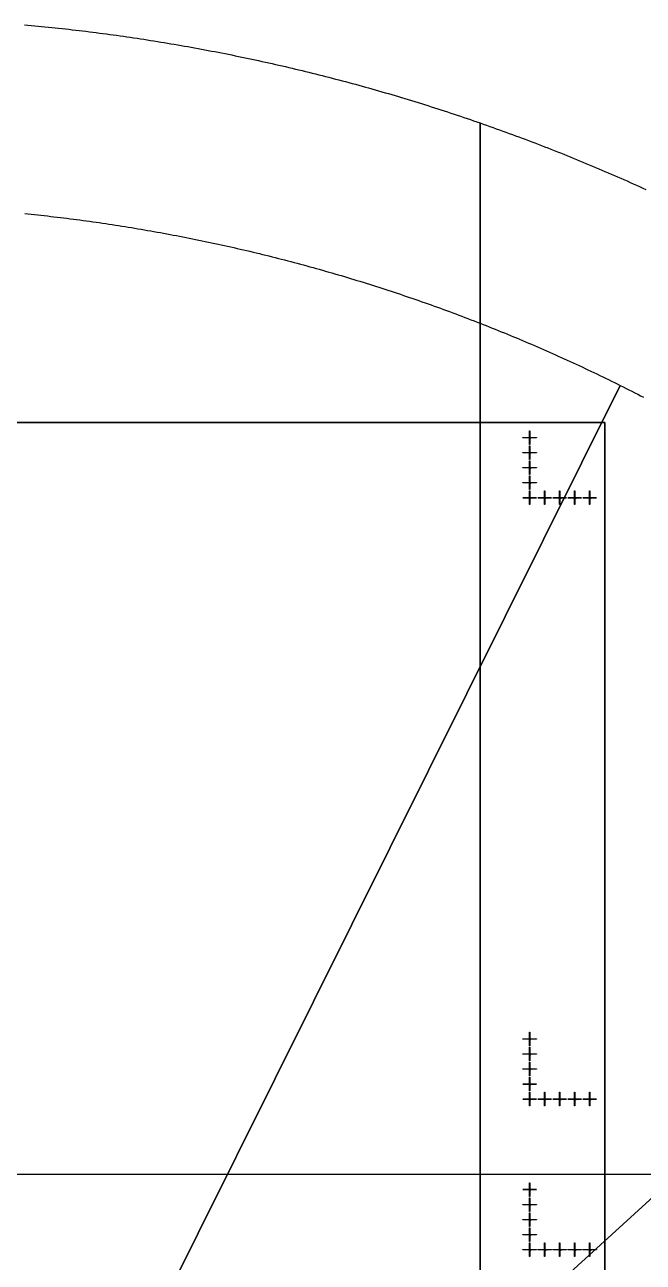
# Model space of a CAD drawing. Extents: x -25400 to 25400, y -24113 to 25400.
# Drawn here: x 2286 to 10513, y 8834 to 25297 of the extents above; entities that cross this region are included whole.
import ezdxf

# ---------------------------------------------------------------- set-up
doc = ezdxf.new("R2010")
doc.units = 0
for name, color, linetype in [('L0D0', 1, 'CONTINUOUS'), ('L1D0', 2, 'CONTINUOUS'), ('L3D0', 3, 'CONTINUOUS')]:
    doc.layers.add(name, color=color, linetype=linetype)

msp = doc.modelspace()

# ---------------------------------------------------------------- linework, layer by layer
at = {"layer": 'L0D0'}
for points in [[(2282.041, 25297.278), (2327.554, 25293.131), (2373.061, 25288.902), (2418.559, 25284.592), (2464.05, 25280.199), (2509.533, 25275.724), (2555.008, 25271.168), (2600.474, 25266.53), (2645.932, 25261.81), (2691.382, 25257.008), (2736.823, 25252.125), (2782.255, 25247.159), (2827.677, 25242.112), (2873.091, 25236.984), (2918.496, 25231.773), (2963.891, 25226.481), (3009.276, 25221.107), (3054.652, 25215.652), (3100.017, 25210.115), (3145.373, 25204.496), (3190.719, 25198.796), (3236.054, 25193.014), (3281.379, 25187.151), (3326.693, 25181.206), (3371.996, 25175.179), (3417.289, 25169.071), (3462.57, 25162.882), (3507.84, 25156.611), (3553.099, 25150.258), (3598.346, 25143.824), (3643.582, 25137.309), (3688.806, 25130.713), (3734.018, 25124.035), (3779.217, 25117.275), (3824.405, 25110.435), (3869.58, 25103.513), (3914.743, 25096.509), (3959.893, 25089.425), (4005.03, 25082.259), (4050.154, 25075.012), (4095.265, 25067.684), (4140.363, 25060.275), (4185.448, 25052.785), (4230.519, 25045.213), (4275.576, 25037.561), (4320.619, 25029.827), (4365.648, 25022.013), (4410.664, 25014.117), (4455.665, 25006.14), (4500.651, 24998.083), (4545.623, 24989.944), (4590.58, 24981.725), (4635.523, 24973.424), (4680.45, 24965.043), (4725.362, 24956.581), (4770.259, 24948.039), (4815.141, 24939.415), (4860.007, 24930.711), (4904.857, 24921.926), (4949.691, 24913.06), (4994.509, 24904.114), (5039.311, 24895.087), (5084.097, 24885.979), (5128.866, 24876.791), (5173.619, 24867.522), (5218.355, 24858.173), (5263.074, 24848.743), (5307.776, 24839.233), (5352.461, 24829.643), (5397.128, 24819.972), (5441.778, 24810.221), (5486.411, 24800.389), (5531.026, 24790.477), (5575.622, 24780.485), (5620.201, 24770.413), (5664.761, 24760.26), (5709.304, 24750.027), (5753.827, 24739.714), (5798.332, 24729.322), (5842.819, 24718.849), (5887.286, 24708.295), (5931.734, 24697.662), (5976.163, 24686.949), (6020.573, 24676.157), (6064.963, 24665.284), (6109.334, 24654.331), (6153.685, 24643.299), (6198.016, 24632.186), (6242.326, 24620.994), (6286.617, 24609.723), (6330.887, 24598.371), (6375.137, 24586.94), (6419.366, 24575.43), (6463.575, 24563.839), (6507.762, 24552.17), (6551.929, 24540.42), (6596.074, 24528.592), (6640.197, 24516.684), (6684.3, 24504.696), (6728.38, 24492.629), (6772.439, 24480.483), (6816.476, 24468.258), (6860.491, 24455.953), (6904.484, 24443.57), (6948.454, 24431.107), (6992.402, 24418.565), (7036.327, 24405.944), (7080.23, 24393.244), (7124.109, 24380.465), (7167.965, 24367.607), (7211.799, 24354.67), (7255.609, 24341.655), (7299.395, 24328.56), (7343.158, 24315.387), (7386.897, 24302.135), (7430.612, 24288.804), (7474.303, 24275.395), (7517.97, 24261.907), (7561.612, 24248.341), (7605.23, 24234.696), (7648.823, 24220.972), (7692.392, 24207.171), (7735.936, 24193.29), (7779.454, 24179.332), (7822.948, 24165.295), (7866.416, 24151.18), (7909.859, 24136.987), (7953.276, 24122.716), (7996.667, 24108.366), (8040.032, 24093.939), (8083.372, 24079.433), (8126.685, 24064.85), (8169.972, 24050.188), (8213.232, 24035.449), (8256.466, 24020.632), (8299.673, 24005.737), (8342.854, 23990.765), (8342.854, -23990.765)], [(8342.854, -23990.765), (8342.854, 23990.765), (8386.007, 23975.715), (8429.133, 23960.587), (8472.232, 23945.381), (8515.303, 23930.098), (8558.347, 23914.738), (8601.363, 23899.3), (8644.351, 23883.785), (8687.312, 23868.193), (8730.244, 23852.523), (8773.148, 23836.776), (8816.023, 23820.952), (8858.87, 23805.05), (8901.688, 23789.072), (8944.478, 23773.017), (8987.238, 23756.884), (9029.97, 23740.675), (9072.672, 23724.389), (9115.345, 23708.026), (9157.988, 23691.586), (9200.602, 23675.07), (9243.185, 23658.477), (9285.739, 23641.807), (9328.263, 23625.061), (9370.757, 23608.238), (9413.22, 23591.339), (9455.653, 23574.364), (9498.055, 23557.312), (9540.427, 23540.184), (9582.767, 23522.98), (9625.077, 23505.699), (9667.355, 23488.343), (9709.602, 23470.91), (9751.818, 23453.402), (9794.002, 23435.817), (9836.154, 23418.157), (9878.275, 23400.421), (9920.364, 23382.609), (9962.42, 23364.721), (10004.444, 23346.758), (10046.436, 23328.719), (10088.395, 23310.604), (10130.322, 23292.415), (10172.216, 23274.149), (10214.077, 23255.809), (10255.904, 23237.393), (10297.699, 23218.902), (10339.46, 23200.335), (10381.188, 23181.694), (10422.882, 23162.977), (10464.543, 23144.186), (10506.169, 23125.32), (10547.762, 23106.378)], [(2285.759, 22785.638), (2328.943, 22781.265), (2372.118, 22776.81), (2415.284, 22772.273), (2458.442, 22767.654), (2501.591, 22762.953), (2544.731, 22758.171), (2587.861, 22753.307), (2630.983, 22748.361), (2674.095, 22743.333), (2717.197, 22738.224), (2760.29, 22733.033), (2803.373, 22727.761), (2846.445, 22722.406), (2889.508, 22716.97), (2932.56, 22711.453), (2975.602, 22705.854), (3018.632, 22700.173), (3061.652, 22694.411), (3104.661, 22688.567), (3147.659, 22682.642), (3190.646, 22676.635), (3233.621, 22670.547), (3276.584, 22664.377), (3319.536, 22658.126), (3362.476, 22651.794), (3405.404, 22645.38), (3448.319, 22638.885), (3491.222, 22632.308), (3534.113, 22625.65), (3576.99, 22618.911), (3619.855, 22612.091), (3662.707, 22605.189), (3705.546, 22598.206), (3748.372, 22591.142), (3791.184, 22583.997), (3833.982, 22576.771), (3876.767, 22569.463), (3919.538, 22562.075), (3962.294, 22554.605), (4005.037, 22547.055), (4047.765, 22539.423), (4090.478, 22531.711), (4133.177, 22523.917), (4175.861, 22516.043), (4218.53, 22508.088), (4261.184, 22500.051), (4303.822, 22491.934), (4346.445, 22483.737), (4389.052, 22475.458), (4431.644, 22467.099), (4474.22, 22458.659), (4516.779, 22450.138), (4559.323, 22441.537), (4601.85, 22432.855), (4644.36, 22424.092), (4686.854, 22415.249), (4729.331, 22406.326), (4771.791, 22397.321), (4814.234, 22388.237), (4856.66, 22379.072), (4899.068, 22369.826), (4941.458, 22360.501), (4983.831, 22351.095), (5026.186, 22341.608), (5068.522, 22332.042), (5110.841, 22322.395), (5153.141, 22312.668), (5195.423, 22302.86), (5237.686, 22292.973), (5279.93, 22283.006), (5322.156, 22272.958), (5364.362, 22262.831), (5406.549, 22252.623), (5448.716, 22242.336), (5490.864, 22231.968), (5532.992, 22221.521), (5575.1, 22210.994), (5617.188, 22200.387), (5659.257, 22189.701), (5701.304, 22178.934), (5743.332, 22168.088), (5785.338, 22157.163), (5827.324, 22146.158), (5869.289, 22135.073), (5911.233, 22123.909), (5953.155, 22112.665), (5995.056, 22101.342), (6036.936, 22089.939), (6078.794, 22078.457), (6120.63, 22066.896), (6162.444, 22055.255), (6204.236, 22043.535), (6246.006, 22031.736), (6287.753, 22019.858), (6329.478, 22007.901), (6371.18, 21995.865), (6412.859, 21983.749), (6454.515, 21971.555), (6496.148, 21959.282), (6537.757, 21946.93), (6579.343, 21934.499), (6620.906, 21921.989), (6662.444, 21909.401), (6703.959, 21896.733), (6745.45, 21883.988), (6786.916, 21871.163), (6828.358, 21858.26), (6869.775, 21845.278), (6911.168, 21832.218), (6952.536, 21819.08), (6993.879, 21805.863), (7035.197, 21792.568), (7076.489, 21779.194), (7117.756, 21765.742), (7158.998, 21752.213), (7200.214, 21738.604), (7241.404, 21724.918), (7282.568, 21711.154), (7323.705, 21697.312), (7364.817, 21683.392), (7405.902, 21669.394), (7446.96, 21655.318), (7487.992, 21641.164), (7528.997, 21626.932), (7569.974, 21612.623), (7610.925, 21598.237), (7651.848, 21583.772), (7692.744, 21569.23), (7733.612, 21554.611), (7774.452, 21539.914), (7815.264, 21525.14), (7856.049, 21510.288), (7896.805, 21495.359), (7937.532, 21480.353), (7978.232, 21465.27), (8018.902, 21450.11), (8059.544, 21434.872), (8100.156, 21419.558), (8140.74, 21404.167), (8181.294, 21388.698), (8221.819, 21373.153), (8262.315, 21357.532), (8302.781, 21341.833), (8343.217, 21326.058), (8383.623, 21310.206), (8423.998, 21294.277), (8464.344, 21278.272), (8504.659, 21262.191), (8544.944, 21246.033), (8585.198, 21229.799), (8625.421, 21213.489), (8665.613, 21197.102), (8705.774, 21180.64), (8745.904, 21164.101), (8786.002, 21147.486), (8826.069, 21130.795), (8866.104, 21114.029), (8906.107, 21097.186), (8946.078, 21080.268), (8986.017, 21063.274), (9025.924, 21046.204), (9065.798, 21029.059), (9105.64, 21011.838), (9145.449, 20994.541), (9185.225, 20977.169), (9224.968, 20959.722), (9264.678, 20942.2), (9304.355, 20924.602), (9343.998, 20906.929), (9383.608, 20889.181), (9423.184, 20871.358), (9462.727, 20853.46), (9502.235, 20835.487), (9541.709, 20817.44), (9581.149, 20799.317), (9620.554, 20781.12), (9659.925, 20762.848), (9699.261, 20744.501), (9738.562, 20726.08), (9777.828, 20707.585), (9817.06, 20689.015), (9856.256, 20670.371), (9895.416, 20651.652), (9934.541, 20632.86), (9973.63, 20613.993), (10012.684, 20595.052), (10051.701, 20576.037), (10090.682, 20556.948), (10129.627, 20537.786), (10168.536, 20518.549), (10207.408, 20499.239), (0, 0)], [(16923.304, 15427.63), (0, 0), (10207.408, 20499.239), (10246.244, 20479.856), (10285.043, 20460.398), (10323.804, 20440.868), (10362.529, 20421.263), (10401.216, 20401.586), (10439.866, 20381.835), (10478.479, 20362.011), (10517.054, 20342.113)], [(0, 0), (16923.304, 15427.63)]]:
    msp.add_lwpolyline(points, dxfattribs=at)
at = {"layer": 'L1D0'}
for points in [[(8910.5, 19803.25), (8910.5, 19805.75), (8993.5, 19805.75), (8993.5, 19803.25)], [(9001.3, 19799.5), (9001.3, 19804.3), (8996.5, 19804.3), (8996.5, 19804.7), (9001.3, 19804.7), (9001.3, 19809.5), (9001.7, 19809.5), (9001.7, 19804.7), (9006.5, 19804.7), (9006.5, 19804.3), (9001.7, 19804.3), (9001.7, 19799.5)], [(9000.25, 19812.5), (9000.25, 19895.5), (9002.75, 19895.5), (9002.75, 19812.5)], [(9000.25, 19713.5), (9000.25, 19796.5), (9002.75, 19796.5), (9002.75, 19713.5)], [(9007.5, 19793.944), (9007.5, 19797.5), (9011.944, 19797.5), (9011.944, 19796.611), (9008.389, 19796.611), (9008.389, 19794.833), (9011.056, 19794.833), (9011.056, 19793.944)], [(9007.5, 19791.278), (9007.5, 19792.167), (9011.056, 19792.167), (9011.056, 19791.278)], [(9009.5, 19803.25), (9009.5, 19805.75), (9092.5, 19805.75), (9092.5, 19803.25)], [(9011.056, 19792.167), (9011.056, 19793.944), (9011.944, 19793.944), (9011.944, 19792.167)], [(8910.5, 19603.25), (8910.5, 19605.75), (8993.5, 19605.75), (8993.5, 19603.25)], [(9001.3, 19599.5), (9001.3, 19604.3), (8996.5, 19604.3), (8996.5, 19604.7), (9001.3, 19604.7), (9001.3, 19609.5), (9001.7, 19609.5), (9001.7, 19604.7), (9006.5, 19604.7), (9006.5, 19604.3), (9001.7, 19604.3), (9001.7, 19599.5)], [(9000.25, 19612.5), (9000.25, 19695.5), (9002.75, 19695.5), (9002.75, 19612.5)], [(9000.25, 19513.5), (9000.25, 19596.5), (9002.75, 19596.5), (9002.75, 19513.5)], [(9010.167, 19591.278), (9010.167, 19593.056), (9007.5, 19593.056), (9007.5, 19594.833), (9008.389, 19594.833), (9008.389, 19593.944), (9010.167, 19593.944), (9010.167, 19596.611), (9009.278, 19596.611), (9009.278, 19597.5), (9011.056, 19597.5), (9011.056, 19593.944), (9011.944, 19593.944), (9011.944, 19593.056), (9011.056, 19593.056), (9011.056, 19591.278)], [(9008.389, 19594.833), (9008.389, 19596.611), (9009.278, 19596.611), (9009.278, 19594.833)], [(9009.5, 19603.25), (9009.5, 19605.75), (9092.5, 19605.75), (9092.5, 19603.25)], [(9000.25, 19412.5), (9000.25, 19495.5), (9002.75, 19495.5), (9002.75, 19412.5)], [(8910.5, 19403.25), (8910.5, 19405.75), (8993.5, 19405.75), (8993.5, 19403.25)], [(9001.3, 19399.5), (9001.3, 19404.3), (8996.5, 19404.3), (8996.5, 19404.7), (9001.3, 19404.7), (9001.3, 19409.5), (9001.7, 19409.5), (9001.7, 19404.7), (9006.5, 19404.7), (9006.5, 19404.3), (9001.7, 19404.3), (9001.7, 19399.5)], [(9000.25, 19313.5), (9000.25, 19396.5), (9002.75, 19396.5), (9002.75, 19313.5)], [(9000.25, 19212.5), (9000.25, 19295.5), (9002.75, 19295.5), (9002.75, 19212.5)], [(9007.5, 19396.611), (9007.5, 19397.5), (9011.056, 19397.5), (9011.056, 19396.611)], [(9007.5, 19391.278), (9007.5, 19392.167), (9011.056, 19392.167), (9011.056, 19391.278)], [(9008.389, 19393.944), (9008.389, 19394.833), (9011.056, 19394.833), (9011.056, 19393.944)], [(9009.5, 19403.25), (9009.5, 19405.75), (9092.5, 19405.75), (9092.5, 19403.25)], [(9011.056, 19394.833), (9011.056, 19396.611), (9011.944, 19396.611), (9011.944, 19394.833)], [(9011.056, 19392.167), (9011.056, 19393.944), (9011.944, 19393.944), (9011.944, 19392.167)], [(8910.5, 19203.25), (8910.5, 19205.75), (8993.5, 19205.75), (8993.5, 19203.25)], [(9001.3, 19199.5), (9001.3, 19204.3), (8996.5, 19204.3), (8996.5, 19204.7), (9001.3, 19204.7), (9001.3, 19209.5), (9001.7, 19209.5), (9001.7, 19204.7), (9006.5, 19204.7), (9006.5, 19204.3), (9001.7, 19204.3), (9001.7, 19199.5)], [(9000.25, 19113.5), (9000.25, 19196.5), (9002.75, 19196.5), (9002.75, 19113.5)], [(9007.5, 19195.722), (9007.5, 19196.611), (9008.389, 19196.611), (9008.389, 19195.722)], [(9007.5, 19191.278), (9007.5, 19193.056), (9008.389, 19193.056), (9008.389, 19192.167), (9011.944, 19192.167), (9011.944, 19191.278)], [(9008.389, 19196.611), (9008.389, 19197.5), (9011.056, 19197.5), (9011.056, 19196.611)], [(9008.389, 19193.056), (9008.389, 19193.944), (9010.167, 19193.944), (9010.167, 19193.056)], [(9009.5, 19203.25), (9009.5, 19205.75), (9092.5, 19205.75), (9092.5, 19203.25)], [(9010.167, 19193.944), (9010.167, 19194.833), (9011.056, 19194.833), (9011.056, 19193.944)], [(9011.056, 19194.833), (9011.056, 19196.611), (9011.944, 19196.611), (9011.944, 19194.833)], [(8910.5, 19003.25), (8910.5, 19005.75), (8993.5, 19005.75), (8993.5, 19003.25)], [(9001.3, 18999.5), (9001.3, 19004.3), (8996.5, 19004.3), (8996.5, 19004.7), (9001.3, 19004.7), (9001.3, 19009.5), (9001.7, 19009.5), (9001.7, 19004.7), (9006.5, 19004.7), (9006.5, 19004.3), (9001.7, 19004.3), (9001.7, 18999.5)], [(9000.25, 19012.5), (9000.25, 19095.5), (9002.75, 19095.5), (9002.75, 19012.5)], [(9000.25, 18913.5), (9000.25, 18996.5), (9002.75, 18996.5), (9002.75, 18913.5)], [(9008.389, 18991.278), (9008.389, 18992.167), (9009.278, 18992.167), (9009.278, 18995.722), (9008.389, 18995.722), (9008.389, 18996.611), (9009.278, 18996.611), (9009.278, 18997.5), (9010.167, 18997.5), (9010.167, 18992.167), (9011.056, 18992.167), (9011.056, 18991.278)], [(9009.5, 19003.25), (9009.5, 19005.75), (9092.5, 19005.75), (9092.5, 19003.25)], [(9110.5, 19003.25), (9110.5, 19005.75), (9193.5, 19005.75), (9193.5, 19003.25)], [(9201.3, 18999.5), (9201.3, 19004.3), (9196.5, 19004.3), (9196.5, 19004.7), (9201.3, 19004.7), (9201.3, 19009.5), (9201.7, 19009.5), (9201.7, 19004.7), (9206.5, 19004.7), (9206.5, 19004.3), (9201.7, 19004.3), (9201.7, 18999.5)], [(9200.25, 19012.5), (9200.25, 19095.5), (9202.75, 19095.5), (9202.75, 19012.5)], [(9200.25, 18913.5), (9200.25, 18996.5), (9202.75, 18996.5), (9202.75, 18913.5)], [(9207.5, 18995.722), (9207.5, 18996.611), (9208.389, 18996.611), (9208.389, 18995.722)], [(9207.5, 18991.278), (9207.5, 18993.056), (9208.389, 18993.056), (9208.389, 18992.167), (9211.944, 18992.167), (9211.944, 18991.278)], [(9208.389, 18996.611), (9208.389, 18997.5), (9211.056, 18997.5), (9211.056, 18996.611)], [(9208.389, 18993.056), (9208.389, 18993.944), (9210.167, 18993.944), (9210.167, 18993.056)], [(9209.5, 19003.25), (9209.5, 19005.75), (9292.5, 19005.75), (9292.5, 19003.25)], [(9210.167, 18993.944), (9210.167, 18994.833), (9211.056, 18994.833), (9211.056, 18993.944)], [(9211.056, 18994.833), (9211.056, 18996.611), (9211.944, 18996.611), (9211.944, 18994.833)], [(9310.5, 19003.25), (9310.5, 19005.75), (9393.5, 19005.75), (9393.5, 19003.25)], [(9401.3, 18999.5), (9401.3, 19004.3), (9396.5, 19004.3), (9396.5, 19004.7), (9401.3, 19004.7), (9401.3, 19009.5), (9401.7, 19009.5), (9401.7, 19004.7), (9406.5, 19004.7), (9406.5, 19004.3), (9401.7, 19004.3), (9401.7, 18999.5)], [(9400.25, 19012.5), (9400.25, 19095.5), (9402.75, 19095.5), (9402.75, 19012.5)], [(9400.25, 18913.5), (9400.25, 18996.5), (9402.75, 18996.5), (9402.75, 18913.5)], [(9407.5, 18996.611), (9407.5, 18997.5), (9411.056, 18997.5), (9411.056, 18996.611)], [(9407.5, 18991.278), (9407.5, 18992.167), (9411.056, 18992.167), (9411.056, 18991.278)], [(9408.389, 18993.944), (9408.389, 18994.833), (9411.056, 18994.833), (9411.056, 18993.944)], [(9409.5, 19003.25), (9409.5, 19005.75), (9492.5, 19005.75), (9492.5, 19003.25)], [(9411.056, 18994.833), (9411.056, 18996.611), (9411.944, 18996.611), (9411.944, 18994.833)], [(9411.056, 18992.167), (9411.056, 18993.944), (9411.944, 18993.944), (9411.944, 18992.167)], [(9510.5, 19003.25), (9510.5, 19005.75), (9593.5, 19005.75), (9593.5, 19003.25)], [(9601.3, 18999.5), (9601.3, 19004.3), (9596.5, 19004.3), (9596.5, 19004.7), (9601.3, 19004.7), (9601.3, 19009.5), (9601.7, 19009.5), (9601.7, 19004.7), (9606.5, 19004.7), (9606.5, 19004.3), (9601.7, 19004.3), (9601.7, 18999.5)], [(9600.25, 19012.5), (9600.25, 19095.5), (9602.75, 19095.5), (9602.75, 19012.5)], [(9600.25, 18913.5), (9600.25, 18996.5), (9602.75, 18996.5), (9602.75, 18913.5)], [(9610.167, 18991.278), (9610.167, 18993.056), (9607.5, 18993.056), (9607.5, 18994.833), (9608.389, 18994.833), (9608.389, 18993.944), (9610.167, 18993.944), (9610.167, 18996.611), (9609.278, 18996.611), (9609.278, 18997.5), (9611.056, 18997.5), (9611.056, 18993.944), (9611.944, 18993.944), (9611.944, 18993.056), (9611.056, 18993.056), (9611.056, 18991.278)], [(9608.389, 18994.833), (9608.389, 18996.611), (9609.278, 18996.611), (9609.278, 18994.833)], [(9609.5, 19003.25), (9609.5, 19005.75), (9692.5, 19005.75), (9692.5, 19003.25)], [(9710.5, 19003.25), (9710.5, 19005.75), (9793.5, 19005.75), (9793.5, 19003.25)], [(9801.3, 18999.5), (9801.3, 19004.3), (9796.5, 19004.3), (9796.5, 19004.7), (9801.3, 19004.7), (9801.3, 19009.5), (9801.7, 19009.5), (9801.7, 19004.7), (9806.5, 19004.7), (9806.5, 19004.3), (9801.7, 19004.3), (9801.7, 18999.5)], [(9800.25, 19012.5), (9800.25, 19095.5), (9802.75, 19095.5), (9802.75, 19012.5)], [(9800.25, 18913.5), (9800.25, 18996.5), (9802.75, 18996.5), (9802.75, 18913.5)], [(9807.5, 18993.944), (9807.5, 18997.5), (9811.944, 18997.5), (9811.944, 18996.611), (9808.389, 18996.611), (9808.389, 18994.833), (9811.056, 18994.833), (9811.056, 18993.944)], [(9807.5, 18991.278), (9807.5, 18992.167), (9811.056, 18992.167), (9811.056, 18991.278)], [(9809.5, 19003.25), (9809.5, 19005.75), (9892.5, 19005.75), (9892.5, 19003.25)], [(9811.056, 18992.167), (9811.056, 18993.944), (9811.944, 18993.944), (9811.944, 18992.167)], [(9000.25, 11812.5), (9000.25, 11895.5), (9002.75, 11895.5), (9002.75, 11812.5)], [(8910.5, 11803.25), (8910.5, 11805.75), (8993.5, 11805.75), (8993.5, 11803.25)], [(9001.3, 11799.5), (9001.3, 11804.3), (8996.5, 11804.3), (8996.5, 11804.7), (9001.3, 11804.7), (9001.3, 11809.5), (9001.7, 11809.5), (9001.7, 11804.7), (9006.5, 11804.7), (9006.5, 11804.3), (9001.7, 11804.3), (9001.7, 11799.5)], [(9000.25, 11713.5), (9000.25, 11796.5), (9002.75, 11796.5), (9002.75, 11713.5)], [(9000.25, 11612.5), (9000.25, 11695.5), (9002.75, 11695.5), (9002.75, 11612.5)], [(9007.5, 11793.944), (9007.5, 11797.5), (9011.944, 11797.5), (9011.944, 11796.611), (9008.389, 11796.611), (9008.389, 11794.833), (9011.056, 11794.833), (9011.056, 11793.944)], [(9007.5, 11791.278), (9007.5, 11792.167), (9011.056, 11792.167), (9011.056, 11791.278)], [(9009.5, 11803.25), (9009.5, 11805.75), (9092.5, 11805.75), (9092.5, 11803.25)], [(9011.056, 11792.167), (9011.056, 11793.944), (9011.944, 11793.944), (9011.944, 11792.167)], [(8910.5, 11603.25), (8910.5, 11605.75), (8993.5, 11605.75), (8993.5, 11603.25)], [(9001.3, 11599.5), (9001.3, 11604.3), (8996.5, 11604.3), (8996.5, 11604.7), (9001.3, 11604.7), (9001.3, 11609.5), (9001.7, 11609.5), (9001.7, 11604.7), (9006.5, 11604.7), (9006.5, 11604.3), (9001.7, 11604.3), (9001.7, 11599.5)], [(9000.25, 11513.5), (9000.25, 11596.5), (9002.75, 11596.5), (9002.75, 11513.5)], [(9010.167, 11591.278), (9010.167, 11593.056), (9007.5, 11593.056), (9007.5, 11594.833), (9008.389, 11594.833), (9008.389, 11593.944), (9010.167, 11593.944), (9010.167, 11596.611), (9009.278, 11596.611), (9009.278, 11597.5), (9011.056, 11597.5), (9011.056, 11593.944), (9011.944, 11593.944), (9011.944, 11593.056), (9011.056, 11593.056), (9011.056, 11591.278)], [(9008.389, 11594.833), (9008.389, 11596.611), (9009.278, 11596.611), (9009.278, 11594.833)], [(9009.5, 11603.25), (9009.5, 11605.75), (9092.5, 11605.75), (9092.5, 11603.25)], [(8910.5, 11403.25), (8910.5, 11405.75), (8993.5, 11405.75), (8993.5, 11403.25)], [(9001.3, 11399.5), (9001.3, 11404.3), (8996.5, 11404.3), (8996.5, 11404.7), (9001.3, 11404.7), (9001.3, 11409.5), (9001.7, 11409.5), (9001.7, 11404.7), (9006.5, 11404.7), (9006.5, 11404.3), (9001.7, 11404.3), (9001.7, 11399.5)], [(9000.25, 11412.5), (9000.25, 11495.5), (9002.75, 11495.5), (9002.75, 11412.5)], [(9000.25, 11313.5), (9000.25, 11396.5), (9002.75, 11396.5), (9002.75, 11313.5)], [(9007.5, 11396.611), (9007.5, 11397.5), (9011.056, 11397.5), (9011.056, 11396.611)], [(9007.5, 11391.278), (9007.5, 11392.167), (9011.056, 11392.167), (9011.056, 11391.278)], [(9008.389, 11393.944), (9008.389, 11394.833), (9011.056, 11394.833), (9011.056, 11393.944)], [(9009.5, 11403.25), (9009.5, 11405.75), (9092.5, 11405.75), (9092.5, 11403.25)], [(9011.056, 11394.833), (9011.056, 11396.611), (9011.944, 11396.611), (9011.944, 11394.833)], [(9011.056, 11392.167), (9011.056, 11393.944), (9011.944, 11393.944), (9011.944, 11392.167)], [(8910.5, 11203.25), (8910.5, 11205.75), (8993.5, 11205.75), (8993.5, 11203.25)], [(9001.3, 11199.5), (9001.3, 11204.3), (8996.5, 11204.3), (8996.5, 11204.7), (9001.3, 11204.7), (9001.3, 11209.5), (9001.7, 11209.5), (9001.7, 11204.7), (9006.5, 11204.7), (9006.5, 11204.3), (9001.7, 11204.3), (9001.7, 11199.5)], [(9000.25, 11212.5), (9000.25, 11295.5), (9002.75, 11295.5), (9002.75, 11212.5)], [(9000.25, 11113.5), (9000.25, 11196.5), (9002.75, 11196.5), (9002.75, 11113.5)], [(9007.5, 11195.722), (9007.5, 11196.611), (9008.389, 11196.611), (9008.389, 11195.722)], [(9008.389, 11196.611), (9008.389, 11197.5), (9011.056, 11197.5), (9011.056, 11196.611)], [(9009.5, 11203.25), (9009.5, 11205.75), (9092.5, 11205.75), (9092.5, 11203.25)], [(9010.167, 11193.944), (9010.167, 11194.833), (9011.056, 11194.833), (9011.056, 11193.944)], [(9011.056, 11194.833), (9011.056, 11196.611), (9011.944, 11196.611), (9011.944, 11194.833)], [(9000.25, 11012.5), (9000.25, 11095.5), (9002.75, 11095.5), (9002.75, 11012.5)], [(9007.5, 11191.278), (9007.5, 11193.056), (9008.389, 11193.056), (9008.389, 11192.167), (9011.944, 11192.167), (9011.944, 11191.278)], [(9008.389, 11193.056), (9008.389, 11193.944), (9010.167, 11193.944), (9010.167, 11193.056)], [(9200.25, 11012.5), (9200.25, 11095.5), (9202.75, 11095.5), (9202.75, 11012.5)], [(9400.25, 11012.5), (9400.25, 11095.5), (9402.75, 11095.5), (9402.75, 11012.5)], [(9600.25, 11012.5), (9600.25, 11095.5), (9602.75, 11095.5), (9602.75, 11012.5)], [(9800.25, 11012.5), (9800.25, 11095.5), (9802.75, 11095.5), (9802.75, 11012.5)], [(8910.5, 11003.25), (8910.5, 11005.75), (8993.5, 11005.75), (8993.5, 11003.25)], [(9001.3, 10999.5), (9001.3, 11004.3), (8996.5, 11004.3), (8996.5, 11004.7), (9001.3, 11004.7), (9001.3, 11009.5), (9001.7, 11009.5), (9001.7, 11004.7), (9006.5, 11004.7), (9006.5, 11004.3), (9001.7, 11004.3), (9001.7, 10999.5)], [(9000.25, 10913.5), (9000.25, 10996.5), (9002.75, 10996.5), (9002.75, 10913.5)], [(9008.389, 10991.278), (9008.389, 10992.167), (9009.278, 10992.167), (9009.278, 10995.722), (9008.389, 10995.722), (9008.389, 10996.611), (9009.278, 10996.611), (9009.278, 10997.5), (9010.167, 10997.5), (9010.167, 10992.167), (9011.056, 10992.167), (9011.056, 10991.278)], [(9009.5, 11003.25), (9009.5, 11005.75), (9092.5, 11005.75), (9092.5, 11003.25)], [(9110.5, 11003.25), (9110.5, 11005.75), (9193.5, 11005.75), (9193.5, 11003.25)], [(9201.3, 10999.5), (9201.3, 11004.3), (9196.5, 11004.3), (9196.5, 11004.7), (9201.3, 11004.7), (9201.3, 11009.5), (9201.7, 11009.5), (9201.7, 11004.7), (9206.5, 11004.7), (9206.5, 11004.3), (9201.7, 11004.3), (9201.7, 10999.5)], [(9200.25, 10913.5), (9200.25, 10996.5), (9202.75, 10996.5), (9202.75, 10913.5)], [(9207.5, 10995.722), (9207.5, 10996.611), (9208.389, 10996.611), (9208.389, 10995.722)], [(9207.5, 10991.278), (9207.5, 10993.056), (9208.389, 10993.056), (9208.389, 10992.167), (9211.944, 10992.167), (9211.944, 10991.278)], [(9208.389, 10996.611), (9208.389, 10997.5), (9211.056, 10997.5), (9211.056, 10996.611)], [(9208.389, 10993.056), (9208.389, 10993.944), (9210.167, 10993.944), (9210.167, 10993.056)], [(9209.5, 11003.25), (9209.5, 11005.75), (9292.5, 11005.75), (9292.5, 11003.25)], [(9210.167, 10993.944), (9210.167, 10994.833), (9211.056, 10994.833), (9211.056, 10993.944)], [(9211.056, 10994.833), (9211.056, 10996.611), (9211.944, 10996.611), (9211.944, 10994.833)], [(9310.5, 11003.25), (9310.5, 11005.75), (9393.5, 11005.75), (9393.5, 11003.25)], [(9401.3, 10999.5), (9401.3, 11004.3), (9396.5, 11004.3), (9396.5, 11004.7), (9401.3, 11004.7), (9401.3, 11009.5), (9401.7, 11009.5), (9401.7, 11004.7), (9406.5, 11004.7), (9406.5, 11004.3), (9401.7, 11004.3), (9401.7, 10999.5)], [(9400.25, 10913.5), (9400.25, 10996.5), (9402.75, 10996.5), (9402.75, 10913.5)], [(9407.5, 10996.611), (9407.5, 10997.5), (9411.056, 10997.5), (9411.056, 10996.611)], [(9407.5, 10991.278), (9407.5, 10992.167), (9411.056, 10992.167), (9411.056, 10991.278)], [(9408.389, 10993.944), (9408.389, 10994.833), (9411.056, 10994.833), (9411.056, 10993.944)], [(9409.5, 11003.25), (9409.5, 11005.75), (9492.5, 11005.75), (9492.5, 11003.25)], [(9411.056, 10994.833), (9411.056, 10996.611), (9411.944, 10996.611), (9411.944, 10994.833)], [(9411.056, 10992.167), (9411.056, 10993.944), (9411.944, 10993.944), (9411.944, 10992.167)], [(9510.5, 11003.25), (9510.5, 11005.75), (9593.5, 11005.75), (9593.5, 11003.25)], [(9601.3, 10999.5), (9601.3, 11004.3), (9596.5, 11004.3), (9596.5, 11004.7), (9601.3, 11004.7), (9601.3, 11009.5), (9601.7, 11009.5), (9601.7, 11004.7), (9606.5, 11004.7), (9606.5, 11004.3), (9601.7, 11004.3), (9601.7, 10999.5)], [(9600.25, 10913.5), (9600.25, 10996.5), (9602.75, 10996.5), (9602.75, 10913.5)], [(9610.167, 10991.278), (9610.167, 10993.056), (9607.5, 10993.056), (9607.5, 10994.833), (9608.389, 10994.833), (9608.389, 10993.944), (9610.167, 10993.944), (9610.167, 10996.611), (9609.278, 10996.611), (9609.278, 10997.5), (9611.056, 10997.5), (9611.056, 10993.944), (9611.944, 10993.944), (9611.944, 10993.056), (9611.056, 10993.056), (9611.056, 10991.278)], [(9608.389, 10994.833), (9608.389, 10996.611), (9609.278, 10996.611), (9609.278, 10994.833)], [(9609.5, 11003.25), (9609.5, 11005.75), (9692.5, 11005.75), (9692.5, 11003.25)], [(9710.5, 11003.25), (9710.5, 11005.75), (9793.5, 11005.75), (9793.5, 11003.25)], [(9801.3, 10999.5), (9801.3, 11004.3), (9796.5, 11004.3), (9796.5, 11004.7), (9801.3, 11004.7), (9801.3, 11009.5), (9801.7, 11009.5), (9801.7, 11004.7), (9806.5, 11004.7), (9806.5, 11004.3), (9801.7, 11004.3), (9801.7, 10999.5)], [(9800.25, 10913.5), (9800.25, 10996.5), (9802.75, 10996.5), (9802.75, 10913.5)], [(9807.5, 10993.944), (9807.5, 10997.5), (9811.944, 10997.5), (9811.944, 10996.611), (9808.389, 10996.611), (9808.389, 10994.833), (9811.056, 10994.833), (9811.056, 10993.944)], [(9807.5, 10991.278), (9807.5, 10992.167), (9811.056, 10992.167), (9811.056, 10991.278)], [(9809.5, 11003.25), (9809.5, 11005.75), (9892.5, 11005.75), (9892.5, 11003.25)], [(9811.056, 10992.167), (9811.056, 10993.944), (9811.944, 10993.944), (9811.944, 10992.167)], [(9000.25, 9809.5), (9000.25, 9892.5), (9002.75, 9892.5), (9002.75, 9809.5)], [(8910.5, 9800.25), (8910.5, 9802.75), (8993.5, 9802.75), (8993.5, 9800.25)], [(9001.3, 9796.5), (9001.3, 9801.3), (8996.5, 9801.3), (8996.5, 9801.7), (9001.3, 9801.7), (9001.3, 9806.5), (9001.7, 9806.5), (9001.7, 9801.7), (9006.5, 9801.7), (9006.5, 9801.3), (9001.7, 9801.3), (9001.7, 9796.5)], [(9000.25, 9710.5), (9000.25, 9793.5), (9002.75, 9793.5), (9002.75, 9710.5)], [(9007.5, 9790.944), (9007.5, 9794.5), (9011.944, 9794.5), (9011.944, 9793.611), (9008.389, 9793.611), (9008.389, 9791.833), (9011.056, 9791.833), (9011.056, 9790.944)], [(9007.5, 9788.278), (9007.5, 9789.167), (9011.056, 9789.167), (9011.056, 9788.278)], [(9009.5, 9800.25), (9009.5, 9802.75), (9092.5, 9802.75), (9092.5, 9800.25)], [(9011.056, 9789.167), (9011.056, 9790.944), (9011.944, 9790.944), (9011.944, 9789.167)], [(8910.5, 9600.25), (8910.5, 9602.75), (8993.5, 9602.75), (8993.5, 9600.25)], [(9001.3, 9596.5), (9001.3, 9601.3), (8996.5, 9601.3), (8996.5, 9601.7), (9001.3, 9601.7), (9001.3, 9606.5), (9001.7, 9606.5), (9001.7, 9601.7), (9006.5, 9601.7), (9006.5, 9601.3), (9001.7, 9601.3), (9001.7, 9596.5)], [(9000.25, 9609.5), (9000.25, 9692.5), (9002.75, 9692.5), (9002.75, 9609.5)], [(9000.25, 9510.5), (9000.25, 9593.5), (9002.75, 9593.5), (9002.75, 9510.5)], [(9010.167, 9588.278), (9010.167, 9590.056), (9007.5, 9590.056), (9007.5, 9591.833), (9008.389, 9591.833), (9008.389, 9590.944), (9010.167, 9590.944), (9010.167, 9593.611), (9009.278, 9593.611), (9009.278, 9594.5), (9011.056, 9594.5), (9011.056, 9590.944), (9011.944, 9590.944), (9011.944, 9590.056), (9011.056, 9590.056), (9011.056, 9588.278)], [(9008.389, 9591.833), (9008.389, 9593.611), (9009.278, 9593.611), (9009.278, 9591.833)], [(9009.5, 9600.25), (9009.5, 9602.75), (9092.5, 9602.75), (9092.5, 9600.25)], [(8910.5, 9400.25), (8910.5, 9402.75), (8993.5, 9402.75), (8993.5, 9400.25)], [(9001.3, 9396.5), (9001.3, 9401.3), (8996.5, 9401.3), (8996.5, 9401.7), (9001.3, 9401.7), (9001.3, 9406.5), (9001.7, 9406.5), (9001.7, 9401.7), (9006.5, 9401.7), (9006.5, 9401.3), (9001.7, 9401.3), (9001.7, 9396.5)], [(9000.25, 9409.5), (9000.25, 9492.5), (9002.75, 9492.5), (9002.75, 9409.5)], [(9000.25, 9310.5), (9000.25, 9393.5), (9002.75, 9393.5), (9002.75, 9310.5)], [(9007.5, 9393.611), (9007.5, 9394.5), (9011.056, 9394.5), (9011.056, 9393.611)], [(9007.5, 9388.278), (9007.5, 9389.167), (9011.056, 9389.167), (9011.056, 9388.278)], [(9008.389, 9390.944), (9008.389, 9391.833), (9011.056, 9391.833), (9011.056, 9390.944)], [(9009.5, 9400.25), (9009.5, 9402.75), (9092.5, 9402.75), (9092.5, 9400.25)], [(9011.056, 9391.833), (9011.056, 9393.611), (9011.944, 9393.611), (9011.944, 9391.833)], [(9011.056, 9389.167), (9011.056, 9390.944), (9011.944, 9390.944), (9011.944, 9389.167)], [(9000.25, 9209.5), (9000.25, 9292.5), (9002.75, 9292.5), (9002.75, 9209.5)], [(8910.5, 9200.25), (8910.5, 9202.75), (8993.5, 9202.75), (8993.5, 9200.25)], [(9001.3, 9196.5), (9001.3, 9201.3), (8996.5, 9201.3), (8996.5, 9201.7), (9001.3, 9201.7), (9001.3, 9206.5), (9001.7, 9206.5), (9001.7, 9201.7), (9006.5, 9201.7), (9006.5, 9201.3), (9001.7, 9201.3), (9001.7, 9196.5)], [(9000.25, 9110.5), (9000.25, 9193.5), (9002.75, 9193.5), (9002.75, 9110.5)], [(9000.25, 9009.5), (9000.25, 9092.5), (9002.75, 9092.5), (9002.75, 9009.5)], [(9007.5, 9192.722), (9007.5, 9193.611), (9008.389, 9193.611), (9008.389, 9192.722)], [(9007.5, 9188.278), (9007.5, 9190.056), (9008.389, 9190.056), (9008.389, 9189.167), (9011.944, 9189.167), (9011.944, 9188.278)], [(9008.389, 9193.611), (9008.389, 9194.5), (9011.056, 9194.5), (9011.056, 9193.611)], [(9008.389, 9190.056), (9008.389, 9190.944), (9010.167, 9190.944), (9010.167, 9190.056)], [(9009.5, 9200.25), (9009.5, 9202.75), (9092.5, 9202.75), (9092.5, 9200.25)], [(9010.167, 9190.944), (9010.167, 9191.833), (9011.056, 9191.833), (9011.056, 9190.944)], [(9011.056, 9191.833), (9011.056, 9193.611), (9011.944, 9193.611), (9011.944, 9191.833)], [(9200.25, 9009.5), (9200.25, 9092.5), (9202.75, 9092.5), (9202.75, 9009.5)], [(9400.25, 9009.5), (9400.25, 9092.5), (9402.75, 9092.5), (9402.75, 9009.5)], [(9600.25, 9009.5), (9600.25, 9092.5), (9602.75, 9092.5), (9602.75, 9009.5)], [(9800.25, 9009.5), (9800.25, 9092.5), (9802.75, 9092.5), (9802.75, 9009.5)], [(8910.5, 9000.25), (8910.5, 9002.75), (8993.5, 9002.75), (8993.5, 9000.25)], [(9001.3, 8996.5), (9001.3, 9001.3), (8996.5, 9001.3), (8996.5, 9001.7), (9001.3, 9001.7), (9001.3, 9006.5), (9001.7, 9006.5), (9001.7, 9001.7), (9006.5, 9001.7), (9006.5, 9001.3), (9001.7, 9001.3), (9001.7, 8996.5)], [(9000.25, 8910.5), (9000.25, 8993.5), (9002.75, 8993.5), (9002.75, 8910.5)], [(9008.389, 8988.278), (9008.389, 8989.167), (9009.278, 8989.167), (9009.278, 8992.722), (9008.389, 8992.722), (9008.389, 8993.611), (9009.278, 8993.611), (9009.278, 8994.5), (9010.167, 8994.5), (9010.167, 8989.167), (9011.056, 8989.167), (9011.056, 8988.278)], [(9009.5, 9000.25), (9009.5, 9002.75), (9092.5, 9002.75), (9092.5, 9000.25)], [(9110.5, 9000.25), (9110.5, 9002.75), (9193.5, 9002.75), (9193.5, 9000.25)], [(9201.3, 8996.5), (9201.3, 9001.3), (9196.5, 9001.3), (9196.5, 9001.7), (9201.3, 9001.7), (9201.3, 9006.5), (9201.7, 9006.5), (9201.7, 9001.7), (9206.5, 9001.7), (9206.5, 9001.3), (9201.7, 9001.3), (9201.7, 8996.5)], [(9200.25, 8910.5), (9200.25, 8993.5), (9202.75, 8993.5), (9202.75, 8910.5)], [(9207.5, 8992.722), (9207.5, 8993.611), (9208.389, 8993.611), (9208.389, 8992.722)], [(9207.5, 8988.278), (9207.5, 8990.056), (9208.389, 8990.056), (9208.389, 8989.167), (9211.944, 8989.167), (9211.944, 8988.278)], [(9208.389, 8993.611), (9208.389, 8994.5), (9211.056, 8994.5), (9211.056, 8993.611)], [(9208.389, 8990.056), (9208.389, 8990.944), (9210.167, 8990.944), (9210.167, 8990.056)], [(9209.5, 9000.25), (9209.5, 9002.75), (9292.5, 9002.75), (9292.5, 9000.25)], [(9210.167, 8990.944), (9210.167, 8991.833), (9211.056, 8991.833), (9211.056, 8990.944)], [(9211.056, 8991.833), (9211.056, 8993.611), (9211.944, 8993.611), (9211.944, 8991.833)], [(9310.5, 9000.25), (9310.5, 9002.75), (9393.5, 9002.75), (9393.5, 9000.25)], [(9401.3, 8996.5), (9401.3, 9001.3), (9396.5, 9001.3), (9396.5, 9001.7), (9401.3, 9001.7), (9401.3, 9006.5), (9401.7, 9006.5), (9401.7, 9001.7), (9406.5, 9001.7), (9406.5, 9001.3), (9401.7, 9001.3), (9401.7, 8996.5)], [(9400.25, 8910.5), (9400.25, 8993.5), (9402.75, 8993.5), (9402.75, 8910.5)], [(9407.5, 8993.611), (9407.5, 8994.5), (9411.056, 8994.5), (9411.056, 8993.611)], [(9407.5, 8988.278), (9407.5, 8989.167), (9411.056, 8989.167), (9411.056, 8988.278)], [(9408.389, 8990.944), (9408.389, 8991.833), (9411.056, 8991.833), (9411.056, 8990.944)], [(9409.5, 9000.25), (9409.5, 9002.75), (9492.5, 9002.75), (9492.5, 9000.25)], [(9411.056, 8991.833), (9411.056, 8993.611), (9411.944, 8993.611), (9411.944, 8991.833)], [(9411.056, 8989.167), (9411.056, 8990.944), (9411.944, 8990.944), (9411.944, 8989.167)], [(9510.5, 9000.25), (9510.5, 9002.75), (9593.5, 9002.75), (9593.5, 9000.25)], [(9601.3, 8996.5), (9601.3, 9001.3), (9596.5, 9001.3), (9596.5, 9001.7), (9601.3, 9001.7), (9601.3, 9006.5), (9601.7, 9006.5), (9601.7, 9001.7), (9606.5, 9001.7), (9606.5, 9001.3), (9601.7, 9001.3), (9601.7, 8996.5)], [(9600.25, 8910.5), (9600.25, 8993.5), (9602.75, 8993.5), (9602.75, 8910.5)], [(9610.167, 8988.278), (9610.167, 8990.056), (9607.5, 8990.056), (9607.5, 8991.833), (9608.389, 8991.833), (9608.389, 8990.944), (9610.167, 8990.944), (9610.167, 8993.611), (9609.278, 8993.611), (9609.278, 8994.5), (9611.056, 8994.5), (9611.056, 8990.944), (9611.944, 8990.944), (9611.944, 8990.056), (9611.056, 8990.056), (9611.056, 8988.278)], [(9608.389, 8991.833), (9608.389, 8993.611), (9609.278, 8993.611), (9609.278, 8991.833)], [(9609.5, 9000.25), (9609.5, 9002.75), (9692.5, 9002.75), (9692.5, 9000.25)], [(9710.5, 9000.25), (9710.5, 9002.75), (9793.5, 9002.75), (9793.5, 9000.25)], [(9801.3, 8996.5), (9801.3, 9001.3), (9796.5, 9001.3), (9796.5, 9001.7), (9801.3, 9001.7), (9801.3, 9006.5), (9801.7, 9006.5), (9801.7, 9001.7), (9806.5, 9001.7), (9806.5, 9001.3), (9801.7, 9001.3), (9801.7, 8996.5)], [(9800.25, 8910.5), (9800.25, 8993.5), (9802.75, 8993.5), (9802.75, 8910.5)], [(9807.5, 8990.944), (9807.5, 8994.5), (9811.944, 8994.5), (9811.944, 8993.611), (9808.389, 8993.611), (9808.389, 8991.833), (9811.056, 8991.833), (9811.056, 8990.944)], [(9807.5, 8988.278), (9807.5, 8989.167), (9811.056, 8989.167), (9811.056, 8988.278)], [(9809.5, 9000.25), (9809.5, 9002.75), (9892.5, 9002.75), (9892.5, 9000.25)], [(9811.056, 8989.167), (9811.056, 8990.944), (9811.944, 8990.944), (9811.944, 8989.167)]]:
    msp.add_lwpolyline(points, close=True, dxfattribs=at)
at = {"layer": 'L3D0'}
for points in [[(-10004.5, 20007.5), (10004.5, 20007.5), (10004.5, 10004.5), (20007.5, 10004.5), (20007.5, -10004.5), (10004.5, -10004.5), (10004.5, -20007.5), (-10004.5, -20007.5)], [(-10001.5, 10004.5), (-1.5, 10004.5), (1.5, 10004.5), (10001.5, 10004.5), (10001.5, 20004.5), (1.5, 20004.5), (1.5, 10004.5), (-1.5, 10004.5), (-1.5, 20004.5), (-10001.5, 20004.5)], [(-10001.5, 1.5), (-1.5, 1.5), (1.5, 1.5), (10001.5, 1.5), (10004.5, 1.5), (20004.5, 1.5), (20004.5, 10001.5), (10004.5, 10001.5), (10004.5, 1.5), (10001.5, 1.5), (10001.5, 10001.5), (1.5, 10001.5), (1.5, 1.5), (-1.5, 1.5), (-1.5, 10001.5), (-10001.5, 10001.5)]]:
    msp.add_lwpolyline(points, dxfattribs=at)

doc.saveas('drawing.dxf')
